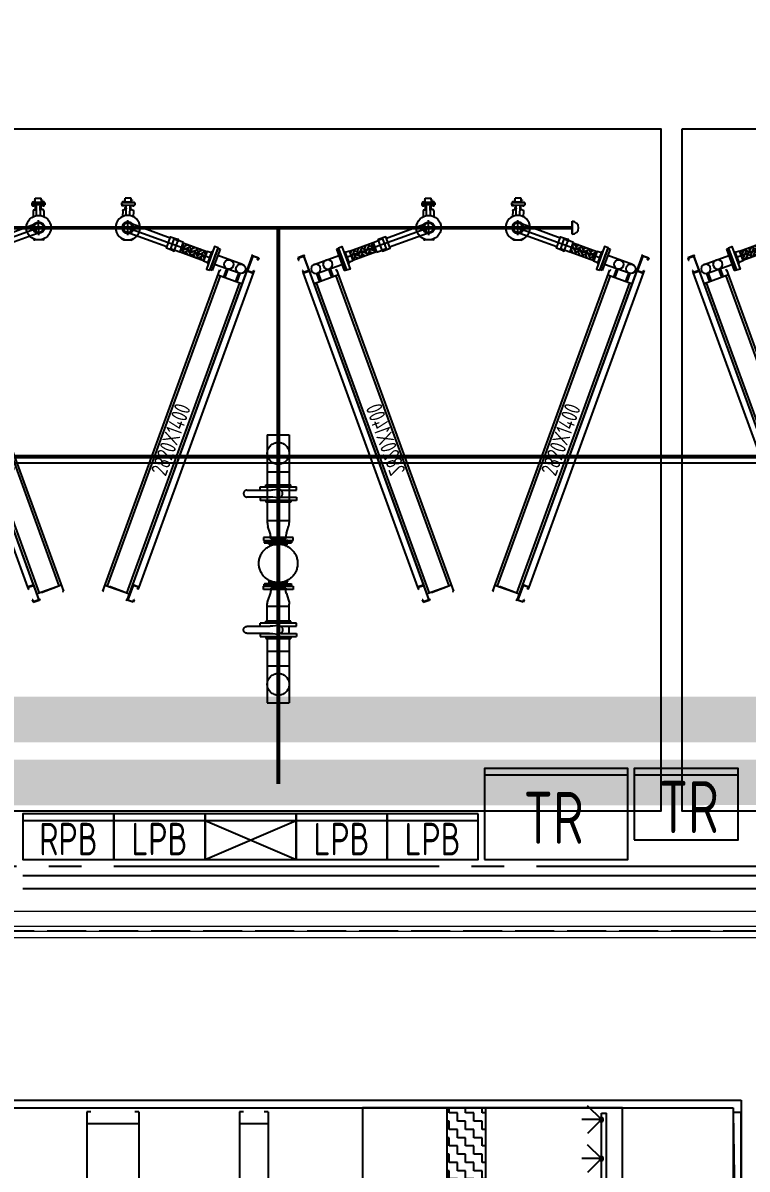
# Model space of a CAD drawing. Extents: x -18489 to 195597, y -1599 to 112111.
# Drawn here: x 6035 to 6592, y -233 to 649 of the extents above; entities that cross this region are included whole.
import ezdxf
from ezdxf.enums import TextEntityAlignment as Align

# ---------------------------------------------------------------- set-up
doc = ezdxf.new("R2010")
doc.units = 0
doc.header["$LTSCALE"] = 100
for name, pattern in [('188K-SM-07-F10-MECH-CR PIPE-Y2257103$0$XFM1Q20-200k$0$CENTER', [2, 1.25, -0.25, 0.25, -0.25]), ('X-S-FAB-L10$0$COL-CEN-LIN', [3.25, 2.5, -0.25, 0.25, -0.25]), ('X-S-FAB-L10$0$HIDDEN', [0.4, 0.3, -0.1])]:
    doc.linetypes.add(name, pattern=pattern)
for name, color, linetype in [('188K-SM-03-F10-ARCH-PA-Y2257103$0$K-AREA', 53, 'Continuous'), ('188K-SM-03-F10-ARCH-PA-Y2257103$0$K-P1S-4.2-單抗', 53, 'Continuous'), ('188K-SM-03-F10-ARCH-PA-Y2257103$0$K-岩棉 2hr 7.5-非抗', 53, 'Continuous'), ('188K-SM-03-F10-ELEC-EQ-Y2257103$0$X-F-L30-E-PPB-EQ-200K$0$E-LAY-EQPM', 150, 'Continuous'), ('188K-SM-03-F10-ELEC-EQ-Y2257103$0$X-F-L30-E-PPB-EQ-200K$0$E-LAY-TXT', 3, 'Continuous'), ('188K-SM-03-F10-ELEC-EQ-Y2257103$0$X-F-L30-E-PPB-EQ-200K$0$E-XTR-PNL', 150, 'Continuous'), ('188K-SM-03-F10-MECH-EQ-Y2257103$0$ARW', 151, 'Continuous'), ('188K-SM-07-F10-MECH-CR PIPE-Y2257103$0$00_AC_CHS_12℃', 4, 'Continuous'), ('188K-SM-07-F10-MECH-CR PIPE-Y2257103$0$00_AC_CHS_20℃', 3, 'Continuous'), ('188K-SM-07-F10-MECH-CR PIPE-Y2257103$0$00_DCC', 7, 'Continuous'), ('188K-SM-07-F10-MECH-CR PIPE-Y2257103$0$00_閥站分組', 1, 'Continuous'), ('X-S-FAB-L10$0$0-DIM-TXT', 8, 'Continuous'), ('X-S-FAB-L10$0$A-WALL-EX', 8, 'Continuous'), ('X-S-FAB-L10$0$BLOCK', 8, 'Continuous'), ('X-S-FAB-L10$0$CCL', 8, 'X-S-FAB-L10$0$COL-CEN-LIN'), ('X-S-FAB-L10$0$HID', 8, 'X-S-FAB-L10$0$HIDDEN'), ('X-S-FAB-L10$0$S-FNDN', 8, 'Continuous')]:
    doc.layers.add(name, color=color, linetype=linetype)
doc.styles.add('188K-SM-03-F10-ELEC-EQ-Y2257103$0$X-F-L30-E-PPB-EQ-200K$0$aa-txt', font='isocp.shx', dxfattribs={"width": 0.8, "bigfont": 'china.shx'})
doc.styles.add('188K-SM-07-F10-MECH-CR PIPE-Y2257103$0$XFM1Q20-200k$0$aa-txt', font='isocp.shx', dxfattribs={"bigfont": 'chineset.shx'})
doc.styles.add('X-S-FAB-L10$0$CHINA', font='simplex.shx', dxfattribs={"width": 0.75, "bigfont": 'chineset.shx'})
doc.styles.add('X-S-FAB-L10$0$Standard', font='', dxfattribs={"width": 0.8})
doc.styles.add('X-S-FAB-L10$0$TG_NOTE_TEXT', font='simplex.shx', dxfattribs={"width": 0.75, "bigfont": 'chineset.shx'})
doc.styles.get('X-S-FAB-L10$0$Standard').set_extended_font_data('Microsoft JhengHei')

# ---------------------------------------------------------------- blocks, each defined once
blk = doc.blocks.new('X-S-FAB-L10$0$FAB2-L05')
at = {"layer": 'X-S-FAB-L10$0$CCL'}
blk.add_line((-26880, 720), (1210, 720), dxfattribs=at)
blk = doc.blocks.new('X-S-FAB-L10')
at = {"layer": 'X-S-FAB-L10$0$A-WALL-EX', "lineweight": 0}
blk.add_line((6815, -46.5), (1800, -46.5), dxfattribs=at)
at = {"layer": 'X-S-FAB-L10$0$A-WALL-EX', "lineweight": 0, "flags": 128}
for points in [[(6815, -35), (1800, -35)], [(1800, -50), (6815, -50)], [(1800, -50), (6815, -50)], [(1800, -50), (6815, -50)], [(1800, -50), (6815, -50)], [(1800, -50), (6815, -50)], [(1800, -50), (6815, -50)], [(1800, -50), (6815, -50)], [(1800, -50), (6815, -50)]]:
    blk.add_lwpolyline(points, dxfattribs=at)
at = {"layer": 'X-S-FAB-L10$0$HID'}
blk.add_line((6803.531, -50), (2509.135, -50), dxfattribs=at)
at = {"layer": 'X-S-FAB-L10$0$S-FNDN', "lineweight": 0, "flags": 128}
blk.add_lwpolyline([(4350, 7470), (1830, 7470), (1830, 1500), (1812.5, 1500), (1812.5, -55), (9330, -55), (9330, 7470)], close=True, dxfattribs=at)
at = {"layer": 'X-S-FAB-L10$0$BLOCK'}
blk.add_blockref('X-S-FAB-L10$0$FAB2-L05', (26160, -720), dxfattribs=at)
at = {"style": 'X-S-FAB-L10$0$TG_NOTE_TEXT', "width": 0.5, "flags": 1}
for p in [(7463.301, 9020), (18268.251, 8649), (11197.77, 4800.167), (16485.801, 4800.167), (25420.27, 2635), (13360, 320.001, 0), (7463.301, -33.333)]:
    blk.add_attdef('WH', text='', height=20, dxfattribs=at).set_placement(p, align=Align.BOTTOM_LEFT)
at = {"width": 0.5}
for style, p in [('X-S-FAB-L10$0$TG_NOTE_TEXT', (7585, 9020)), ('X-S-FAB-L10$0$TG_NOTE_TEXT', (18389.95, 8649)), ('X-S-FAB-L10$0$TG_NOTE_TEXT', (11117.5, 4813.5)), ('X-S-FAB-L10$0$TG_NOTE_TEXT', (16607.5, 4813.5)), ('X-S-FAB-L10$0$TG_NOTE_TEXT', (25350, 2635)), ('X-S-FAB-L10$0$Standard', (13129.375, 325.001, 0)), ('X-S-FAB-L10$0$TG_NOTE_TEXT', (7585, -20))]:
    blk.add_attdef('DESC', text='', height=10, dxfattribs=dict(at, style=style)).set_placement(p, align=Align.BOTTOM_LEFT)
for tag, style, p in [('TYPE', 'X-S-FAB-L10$0$TG_NOTE_TEXT', (7619.286, 9020)), ('NO', 'X-S-FAB-L10$0$TG_NOTE_TEXT', (7650.095, 9020)), ('TYPE', 'X-S-FAB-L10$0$TG_NOTE_TEXT', (18424.236, 8649)), ('NO', 'X-S-FAB-L10$0$TG_NOTE_TEXT', (18455.045, 8649)), ('NO', 'X-S-FAB-L10$0$TG_NOTE_TEXT', (11088.595, 4813.5)), ('TYPE', 'X-S-FAB-L10$0$TG_NOTE_TEXT', (11151.786, 4813.5)), ('TYPE', 'X-S-FAB-L10$0$TG_NOTE_TEXT', (16641.786, 4813.5)), ('NO', 'X-S-FAB-L10$0$TG_NOTE_TEXT', (16672.595, 4813.5)), ('NO', 'X-S-FAB-L10$0$TG_NOTE_TEXT', (25313, 2635)), ('TYPE', 'X-S-FAB-L10$0$TG_NOTE_TEXT', (25350, 2635)), ('NO', 'X-S-FAB-L10$0$Standard', (13100, 320.001, 0)), ('TYPE', 'X-S-FAB-L10$0$Standard', (13129.375, 320.001, 0)), ('TYPE', 'X-S-FAB-L10$0$TG_NOTE_TEXT', (7619.286, -20)), ('NO', 'X-S-FAB-L10$0$TG_NOTE_TEXT', (7650.095, -20))]:
    blk.add_attdef(tag, text='', height=10, dxfattribs=dict(at, style=style)).set_placement(p, align=Align.BOTTOM_RIGHT)
for rotation, style, p in [(180, 'X-S-FAB-L10$0$Standard', (317.625, 7480)), (180, 'X-S-FAB-L10$0$Standard', (1217.625, 7480)), (90, 'X-S-FAB-L10$0$TG_NOTE_TEXT', (24310, 3647.5)), (270, 'X-S-FAB-L10$0$TG_NOTE_TEXT', (17080, 1605))]:
    blk.add_attdef('DESC', text='', height=10, rotation=rotation, dxfattribs=dict(at, style=style)).set_placement(p, align=Align.BOTTOM_LEFT)
for tag, rotation, style, p in [('NO', 180, 'X-S-FAB-L10$0$Standard', (347, 7480)), ('NO', 180, 'X-S-FAB-L10$0$Standard', (1247, 7480)), ('TYPE', 180, 'X-S-FAB-L10$0$Standard', (317.625, 7480)), ('TYPE', 180, 'X-S-FAB-L10$0$Standard', (1217.625, 7480)), ('TYPE', 90, 'X-S-FAB-L10$0$TG_NOTE_TEXT', (24310, 3647.5)), ('NO', 90, 'X-S-FAB-L10$0$TG_NOTE_TEXT', (24310, 3610.5)), ('TYPE', 270, 'X-S-FAB-L10$0$TG_NOTE_TEXT', (17080, 1605)), ('NO', 270, 'X-S-FAB-L10$0$TG_NOTE_TEXT', (17080, 1573))]:
    blk.add_attdef(tag, text='', height=10, rotation=rotation, dxfattribs=dict(at, style=style)).set_placement(p, align=Align.BOTTOM_RIGHT)
at = {"style": 'X-S-FAB-L10$0$TG_NOTE_TEXT', "width": 0.5, "flags": 1}
for rotation, p in [(180, (43, 7480)), (180, (943, 7480)), (90, (24310, 3717.77)), (270, (17080, 1711.699))]:
    blk.add_attdef('WH', text='', height=20, rotation=rotation, dxfattribs=at).set_placement(p, align=Align.BOTTOM_LEFT)
at = {"layer": 'X-S-FAB-L10$0$0-DIM-TXT', "style": 'X-S-FAB-L10$0$CHINA', "width": 0.75}
for p in [(667.414, 7855.1, -2689.4), (22627.353, 6728.814), (25644.722, 6728.814), (24778.787, 5569.051), (1118.252, 4980), (417.801, 4594.623), (23874.84, 4355), (22927.43, 4330.122), (23749.869, 3901.367), (417.801, 3765.236), (1118.252, 3730), (417.801, 3115.79), (536.882, 2227.832), (16908.994, 1782.652), (888.445, 880.466), (16977.43, 750), (18878.841, 750), (25641.221, 553.233), (21364.03, 526.894)]:
    blk.add_attdef('HIG', text='', height=80, dxfattribs=at).set_placement(p, align=Align.MIDDLE_LEFT)
blk = doc.blocks.new('188K-SM-03-F10-MECH-EQ-Y2257103$0$A$C133B1A89')
at = {"color": 1}
for p, q in [((0, 3970), (0, 230)), ((0, 3970), (30, 3970)), ((190, 3970), (220, 3970)), ((220, 3970), (220, 230)), ((220, 3880), (0, 3880)), ((220, 280), (0, 280)), ((0, 230), (30, 230)), ((190, 230), (220, 230)), ((15.4, -275.5), (15.4, 127.1)), ((104.5, -275.5), (104.5, 127.1)), ((115.4, -275.5), (115.4, 127.1)), ((204.5, -275.5), (204.5, 127.1)), ((15.4, -275.5), (104.5, -275.5)), ((115.4, -275.5), (204.5, -275.5))]:
    blk.add_line(p, q, dxfattribs=at)
for centre in [(60, 127.1), (160, 127.1)]:
    blk.add_circle(centre, 44.5, dxfattribs=at)
for p in [(60, 127.1), (160, 127.1)]:
    blk.add_point(p, dxfattribs=at)
blk = doc.blocks.new('188K-SM-03-F10-MECH-EQ-Y2257103$0$A$C46594869')
at = {"color": 4}
for p, q in [((-50, 3970), (-50, 230)), ((-50, 3970), (-20, 3970)), ((320, 3970), (350, 3970)), ((350, 3970), (350, 230)), ((350, 3880), (-50, 3880)), ((350, 280), (-50, 280)), ((-50, 230), (-20, 230)), ((320, 230), (350, 230)), ((-19.9, -275.5), (-19.9, 139.9)), ((119.9, -275.5), (119.9, 139.9)), ((180.1, -275.5), (180.1, 139.9)), ((319.9, -275.5), (319.9, 140.2)), ((119.9, -275.5), (-19.9, -275.5)), ((319.9, -275.5), (180.1, -275.5))]:
    blk.add_line(p, q, dxfattribs=at)
for centre in [(50, 139.9), (250, 139.9)]:
    blk.add_circle(centre, 69.9, dxfattribs=at)
for p in [(50, 139.9), (250, 139.9)]:
    blk.add_point(p, dxfattribs=at)
blk = doc.blocks.new('188K-SM-03-F10-MECH-EQ-Y2257103$0$0-CRMAU-12W')
at = {"layer": '188K-SM-03-F10-MECH-EQ-Y2257103$0$ARW'}
h = blk.add_hatch(dxfattribs=at)
h.set_pattern_fill('ZIGZAG', color=256, scale=20, style=0)
h.set_pattern_definition([(0, (-17907, -9455), (63.5, 63.5), [63.5, -63.5]), (90, (-17843.5, -9455), (-63.5, 63.5), [63.5, -63.5])])
h.paths.add_polyline_path([(-16657, -60), (-16357, -60), (-16357, -4010), (-16657, -4010)])
at = {"color": 4}
for p, q in [((0, 0), (-18620, 0)), ((-18620, 0), (-18620, -4120)), ((-60, -60), (-18560, -60)), ((-18560, -60), (-18560, -4060))]:
    blk.add_line(p, q, dxfattribs=at)
at = {"color": 6}
blk.add_line((-18560, -95), (-18620, -4025), dxfattribs=at)
blk.add_lwpolyline([(-15709, -4060), (-17709, -4060), (-17709, -60), (-15709, -60)], close=True)
at = {"color": 5}
blk.add_lwpolyline([(-18620, -95), (-18560, -95), (-18560, -4025), (-18620, -4025)], close=True, dxfattribs=at)
at = {"color": 6}
blk.add_lwpolyline([(-18560, -4025), (-18620, -4025), (-18620, -95), (-18560, -95)], close=True, dxfattribs=at)
at = {"layer": '188K-SM-03-F10-MECH-EQ-Y2257103$0$ARW'}
for p, q in [((-17545.5, -149.9), (-17439.4, -43.8)), ((-16657, -4010), (-16657, -60)), ((-16657, -60), (-16357, -60)), ((-16357, -60), (-16357, -4010)), ((-17545.5, -100), (-17585.5, -100)), ((-17585.5, -4327.4), (-17585.5, -100)), ((-17545.5, -4302.6), (-17545.5, -100)), ((-17545.5, -149.9), (-17395.5, -149.9)), ((-17545.5, -149.9), (-17439.4, -256)), ((-17545.5, -449.9), (-17439.4, -343.8)), ((-17545.5, -449.9), (-17395.5, -449.9)), ((-17545.5, -449.9), (-17439.4, -556)), ((-17545.5, -449.9), (-17395.5, -449.9)), ((-17545.5, -449.9), (-17439.4, -556))]:
    blk.add_line(p, q, dxfattribs=at)
for centre in [(-17545.5, -149.9), (-17545.5, -449.9), (-17545.5, -449.9)]:
    blk.add_circle(centre, 15, dxfattribs=at)
at = {"color": 1}
for name, p in [('188K-SM-03-F10-MECH-EQ-Y2257103$0$A$C133B1A89', (-14984, -4060)), ('188K-SM-03-F10-MECH-EQ-Y2257103$0$A$C46594869', (-13939, -4060))]:
    blk.add_blockref(name, p, dxfattribs=at)
blk = doc.blocks.new('188K-SM-03-F10-MECH-EQ-Y2257103')
at = {"xscale": -0.1, "yscale": 0.1, "zscale": 0.1}
blk.add_blockref('188K-SM-03-F10-MECH-EQ-Y2257103$0$0-CRMAU-12W', (4725.21, -180), dxfattribs=at)
blk = doc.blocks.new('188K-SM-03-F10-ELEC-EQ-Y2257103')
at = {"layer": '188K-SM-03-F10-ELEC-EQ-Y2257103$0$X-F-L30-E-PPB-EQ-200K$0$E-LAY-EQPM'}
for p, q in [((6035, 35.17, 0), (6385, 35.17, 0)), ((6175, 5.17, 0), (6245, 35.17, 0)), ((6175, 35.17, 0), (6245, 5.17, 0))]:
    blk.add_line(p, q, dxfattribs=at)
at = {"layer": '188K-SM-03-F10-ELEC-EQ-Y2257103$0$X-F-L30-E-PPB-EQ-200K$0$E-LAY-EQPM', "elevation": 0}
for points in [[(6105, 40.17), (6035, 40.17), (6035, 5.17), (6105, 5.17)], [(6175, 40.17), (6105, 40.17), (6105, 5.17), (6175, 5.17)], [(6245, 40.17), (6175, 40.17), (6175, 5.17), (6245, 5.17)], [(6315, 40.17), (6245, 40.17), (6245, 5.17), (6315, 5.17)], [(6385, 40.17), (6315, 40.17), (6315, 5.17), (6385, 5.17)]]:
    blk.add_lwpolyline(points, close=True, dxfattribs=at)
at = {"layer": '188K-SM-03-F10-ELEC-EQ-Y2257103$0$X-F-L30-E-PPB-EQ-200K$0$E-XTR-PNL'}
for p, q in [((6390, 70.17, 0), (6500, 70.17, 0)), ((6505, 70.17, 0), (6585, 70.17, 0))]:
    blk.add_line(p, q, dxfattribs=at)
at = {"layer": '188K-SM-03-F10-ELEC-EQ-Y2257103$0$X-F-L30-E-PPB-EQ-200K$0$E-XTR-PNL', "elevation": 0}
for points in [[(6390, 5.17), (6500, 5.17), (6500, 75.17), (6390, 75.17)], [(6505, 20.17), (6585, 20.17), (6585, 75.17), (6505, 75.17)]]:
    blk.add_lwpolyline(points, close=True, dxfattribs=at)
at = {"layer": '188K-SM-03-F10-ELEC-EQ-Y2257103$0$X-F-L30-E-PPB-EQ-200K$0$E-LAY-TXT', "style": '188K-SM-03-F10-ELEC-EQ-Y2257103$0$X-F-L30-E-PPB-EQ-200K$0$aa-txt', "width": 0.8}
for s, p in [('RPB', (6070, 20.85, 0)), ('LPB', (6140, 20.85, 0)), ('LPB', (6280, 20.85, 0)), ('LPB', (6350, 20.85, 0))]:
    blk.add_text(s, height=25, dxfattribs=at).set_placement(p, align=Align.MIDDLE_CENTER)
at = {"layer": '188K-SM-03-F10-ELEC-EQ-Y2257103$0$X-F-L30-E-PPB-EQ-200K$0$E-XTR-PNL', "style": '188K-SM-03-F10-ELEC-EQ-Y2257103$0$X-F-L30-E-PPB-EQ-200K$0$aa-txt', "width": 0.8}
for p in [(6546.94, 45.51, 0), (6443.06, 37.25, 0)]:
    blk.add_text('TR', height=40, dxfattribs=at).set_placement(p, align=Align.MIDDLE_CENTER)
blk = doc.blocks.new('188K-SM-07-F10-MECH-CR PIPE-Y2257103$0$XFM1Q20-200k$0$R6-4')
at = {"layer": '188K-SM-07-F10-MECH-CR PIPE-Y2257103$0$00_DCC', "color": 60}
for p, q in [((-5.72, 0), (-5.72, -1.01)), ((-5.72, 0), (5.72, 0)), ((-6.22, -4.15), (-7.91, -9.27)), ((5.72, 0), (5.72, -1.01)), ((6.22, -4.15), (7.91, -9.27)), ((-8.41, -13.97), (-8.41, -12.4)), ((8.41, -13.97), (-8.41, -13.97)), ((8.41, -13.97), (8.41, -12.4))]:
    blk.add_line(p, q, dxfattribs=at)
for centre, start, end in [((-15.72, -1.01), 341.73209, 0), ((15.72, -1.01), 180, 198.26791), ((1.59, -12.4), 161.73209, 180), ((-1.59, -12.4), 0, 18.26791)]:
    blk.add_arc(centre, 10, start, end, dxfattribs=at)
blk = doc.blocks.new('188K-SM-07-F10-MECH-CR PIPE-Y2257103$0$XFM1Q20-200k$0$BV-150V-T1')
at = {"color": 0, "linetype": 'ByBlock'}
for p, q in [((-5.24, 9.6), (-6.67, 9.6)), ((-6.67, -9.6), (-6.67, 9.6)), ((-2.7, 13.97), (-5.24, 13.97)), ((-5.24, -13.97), (-5.24, 13.97)), ((2.7, 13.97), (5.24, 13.97)), ((5.24, 13.97), (5.24, -13.97)), ((5.24, 9.6), (6.67, 9.6)), ((6.67, 9.6), (6.67, -9.6)), ((2.7, -8.41), (-2.7, -8.41)), ((-5.24, -9.6), (-6.67, -9.6)), ((-2.7, -13.97), (-5.24, -13.97)), ((2.7, -13.97), (5.24, -13.97)), ((5.24, -9.6), (6.67, -9.6))]:
    blk.add_line(p, q, dxfattribs=at)
blk.add_lwpolyline([(-2.67, 7.5), (-2.67, 24.03, -1), (2.67, 24.03), (2.67, 7.68, 0.028765), (2.87, 4.24), (3.32, 0.29, -1.044614), (-3.34, 0), (-2.87, 4.06, 0.028765)], format="xyb", close=True, dxfattribs=at)
for points in [[(-2.7, 13.97), (-2.7, 6.15)], [(2.7, 13.97), (2.7, 6.33)], [(-2.7, -1.96), (-2.7, -13.97)], [(2.7, -1.96), (2.7, -13.97)]]:
    blk.add_lwpolyline(points, dxfattribs=at)
blk = doc.blocks.new('188K-SM-07-F10-MECH-CR PIPE-Y2257103$0$DCC-閥站(出)')
at = {"layer": '188K-SM-07-F10-MECH-CR PIPE-Y2257103$0$00_DCC', "color": 60, "linetype": '188K-SM-07-F10-MECH-CR PIPE-Y2257103$0$XFM1Q20-200k$0$CENTER'}
for p, q in [((-8.41, 206.26, 0), (-8.41, 140.24, 0)), ((-8.41, 206.26, 0), (8.41, 206.26, 0)), ((0, 0), (0, 206.26, 0)), ((8.41, 206.26, 0), (8.41, 140.24, 0)), ((-8.41, 177.68, 0), (8.41, 177.68, 0)), ((-10.79, 124.72, 0), (-0.29, 124.72, 0)), ((-10.79, 124.72, 0), (-10.79, 123.22, 0)), ((-7.84, 124.92, 0), (-0.29, 124.92, 0)), ((-7.84, 124.72, 0), (-7.84, 124.92, 0)), ((7.26, 124.92, 0), (-0.29, 124.92, 0)), ((10.21, 124.72, 0), (-0.29, 124.72, 0)), ((7.26, 124.72, 0), (7.26, 124.92, 0)), ((10.21, 124.72, 0), (10.21, 123.22, 0)), ((-10.79, 123.22, 0), (-0.29, 123.22, 0)), ((-10.69, 123.12, 0), (-10.79, 123.22, 0)), ((-0.29, 123.12, 0), (-10.69, 123.12, 0)), ((-7.29, 122.11, 0), (-7.29, 122.92, 0)), ((-6.69, 121.93, 0), (-0.29, 121.93, 0)), ((10.21, 123.22, 0), (-0.29, 123.22, 0)), ((-0.29, 123.12, 0), (10.11, 123.12, 0)), ((6.71, 121.93, 0), (-0.29, 121.93, 0)), ((6.71, 121.93, 0), (6.71, 122.92, 0)), ((10.11, 123.12, 0), (10.21, 123.22, 0)), ((-10.69, 91.52, 0), (-10.79, 91.42, 0)), ((-10.79, 91.42, 0), (-0.29, 91.42, 0)), ((-10.79, 89.92, 0), (-10.79, 91.42, 0)), ((-10.79, 89.92, 0), (-0.29, 89.92, 0)), ((-0.29, 91.52, 0), (-10.69, 91.52, 0)), ((-7.84, 89.92, 0), (-7.84, 89.72, 0)), ((-7.84, 89.72, 0), (-0.29, 89.72, 0)), ((-7.29, 93.01, 0), (-7.29, 91.72, 0)), ((6.71, 92.52, 0), (-7.29, 92.52, 0)), ((-0.29, 91.52, 0), (10.11, 91.52, 0)), ((10.21, 91.42, 0), (-0.29, 91.42, 0)), ((10.21, 89.92, 0), (-0.29, 89.92, 0)), ((7.26, 89.72, 0), (-0.29, 89.72, 0)), ((6.71, 92.52, 0), (6.71, 91.72, 0)), ((7.26, 89.92, 0), (7.26, 89.72, 0)), ((10.11, 91.52, 0), (10.21, 91.42, 0)), ((10.21, 89.92, 0), (10.21, 91.42, 0)), ((-8.41, 62.58, 0), (-8.41, 74.04, 0)), ((8.41, 62.58, 0), (8.41, 74.04, 0)), ((-8.41, 49.53, 0), (-8.41, 0, 0)), ((8.41, 49.53, 0), (8.41, 0, 0)), ((8.4, 39.53, 0), (-8.4, 39.53, 0)), ((-8.41, 28.57, 0), (8.41, 28.57, 0)), ((-8.41, 0, 0), (8.41, 0, 0))]:
    blk.add_line(p, q, dxfattribs=at)
at = {"layer": '188K-SM-07-F10-MECH-CR PIPE-Y2257103$0$00_DCC', "color": 60, "linetype": '188K-SM-07-F10-MECH-CR PIPE-Y2257103$0$XFM1Q20-200k$0$CENTER', "elevation": 0}
for points in [[(-11.43, 124.92), (11.43, 124.92), (11.43, 127.3), (-11.43, 127.3)], [(-11.43, 89.67), (11.43, 89.67), (11.43, 87.29), (-11.43, 87.29)]]:
    blk.add_lwpolyline(points, close=True, dxfattribs=at)
at = {"layer": '188K-SM-07-F10-MECH-CR PIPE-Y2257103$0$00_DCC', "color": 60, "linetype": '188K-SM-07-F10-MECH-CR PIPE-Y2257103$0$XFM1Q20-200k$0$CENTER'}
for centre, radius in [((0, 191.97, 0), 8.41), ((0, 107.32, 0), 14.88), ((0, 14.29, 0), 8.41)]:
    blk.add_circle(centre, radius, dxfattribs=at)
for centre, radius, start, end in [((-7.49, 122.92, 0), 0.2, 0, 90), ((-7.41, 120.62, 0), 1.5, 45, 85.36093), ((-7.46, 120.67, 0), 1.5, 345, 45), ((7.46, 120.67, 0), 1.5, 135, 195), ((7.41, 120.62, 0), 1.5, 94.63907, 135), ((6.91, 122.92, 0), 0.2, 90, 180), ((-7.49, 91.72, 0), 0.2, 270, 0), ((-8.4, 94.02, 0), 1.5, 317.6297, 21.32321), ((6.91, 91.72, 0), 0.2, 180, 270), ((8.4, 94.02, 0), 1.5, 158.67679, 222.3703)]:
    blk.add_arc(centre, radius, start, end, dxfattribs=at)
for name, p, rotation in [('188K-SM-07-F10-MECH-CR PIPE-Y2257103$0$XFM1Q20-200k$0$BV-150V-T1', (0, 161.01, 0), 90), ('188K-SM-07-F10-MECH-CR PIPE-Y2257103$0$XFM1Q20-200k$0$R6-4', (0, 126.3, 0), 180)]:
    blk.add_blockref(name, p, dxfattribs=dict(at, rotation=rotation))
at = {"layer": '188K-SM-07-F10-MECH-CR PIPE-Y2257103$0$00_DCC', "color": 60, "linetype": '188K-SM-07-F10-MECH-CR PIPE-Y2257103$0$XFM1Q20-200k$0$CENTER', "xscale": -1}
blk.add_blockref('188K-SM-07-F10-MECH-CR PIPE-Y2257103$0$XFM1Q20-200k$0$R6-4', (0, 88.29, 0), dxfattribs=at)
at = {"layer": '188K-SM-07-F10-MECH-CR PIPE-Y2257103$0$00_DCC', "color": 60, "linetype": '188K-SM-07-F10-MECH-CR PIPE-Y2257103$0$XFM1Q20-200k$0$CENTER', "xscale": -1, "rotation": 90}
blk.add_blockref('188K-SM-07-F10-MECH-CR PIPE-Y2257103$0$XFM1Q20-200k$0$BV-150V-T1', (0, 56.2, 0), dxfattribs=at)
blk = doc.blocks.new('188K-SM-07-F10-MECH-CR PIPE-Y2257103$0$XFM1P20-200k$0$005')
at = {"layer": '188K-SM-07-F10-MECH-CR PIPE-Y2257103$0$00_DCC'}
h = blk.add_hatch(dxfattribs=at)
h.set_pattern_fill('AR-HBONE', color=60, scale=0.430893, angle=360, style=0)
h.set_pattern_definition([(135, (-2258.2576, -4619.8331), (-8e-16, 2.4374981), [5.1707143, -1.7235714]), (45, (-2259.4764, -4618.6144), (-8e-16, 2.4374981), [5.1707143, -1.7235714])])
h.paths.add_polyline_path([(21.88125, -3.01625), (21.88125, 3.01625), (5.88125, 3.01625), (5.88125, -3.01625)])
edge = h.paths.add_edge_path(flags=17)
edge.add_line((21.88125, 3.01625), (21.88125, -3.01625))
at = {"layer": '188K-SM-07-F10-MECH-CR PIPE-Y2257103$0$00_DCC', "color": 60}
for p, q in [((5.88125, 3.31625), (3, 3.31625)), ((5.88125, 3.31625), (5.88125, -3.31625)), ((21.88125, 3.01625), (5.88125, 3.01625)), ((5.88125, 3.01625), (5.88125, -3.01625)), ((21.88125, 3.31625), (24.7625, 3.31625)), ((21.88125, 3.31625), (21.88125, -3.31625)), ((21.88125, 3.01625), (21.88125, -3.01625)), ((21.88125, -3.01625), (21.88125, 3.01625)), ((28.2625, 3.31625), (24.7625, 3.31625)), ((28.2625, 3.31625), (28.2625, -3.31625)), ((5.88125, -3.31625), (3, -3.31625)), ((21.88125, -3.01625), (5.88125, -3.01625)), ((21.88125, -3.31625), (28.2625, -3.31625)), ((28.2625, -3.31625), (25.38125, -3.31625))]:
    blk.add_line(p, q, dxfattribs=at)
for points in [[(0, -7.6), (0, 7.6), (2.38125, 7.6), (2.38125, -7.6), (0, -7.6)], [(2.38125, 3.8975), (3, 3.8975), (3, -3.8975), (2.38125, -3.8975)]]:
    blk.add_lwpolyline(points, dxfattribs=at)
blk = doc.blocks.new('188K-SM-07-F10-MECH-CR PIPE-Y2257103$0$DCC_配管')
at = {"layer": '188K-SM-07-F10-MECH-CR PIPE-Y2257103$0$00_DCC', "color": 60}
for p, q in [((-71.24, 26.73, 0), (-62.06, 19.48, 0)), ((-63.02, 27.7, 0), (-70.28, 18.51, 0)), ((-33.99, 15.66), (-65.45, 26.55, 0)), ((-64.6, 32.32, 0), (-64.61, 32.32, 0)), ((-63.2, 32.48, 0), (-58.33, 28.64, 0)), ((-58.16, 27.23, 0), (-58.16, 27.23, 0)), ((-77.84, 15.55, 0), (-75.14, 18.98, 0)), ((-36.38, 8.77), (-67.65, 19.59, 0)), ((-66.65, 23.11, 0), (-3.17, 1.1)), ((-80.7, 9.11, 0), (-82.52, 6.8, 0)), ((-82.43, 11.23, 0), (-81.37, 12.58, 0)), ((-74.54, 5, 0), (-82.43, 11.23, 0)), ((-82.36, 10.51, 0), (-82.1, 10.83, 0)), ((-81.66, 9.81, 0), (-82.32, 10.34, 0)), ((-82.14, 10.34, 0), (-81.89, 10.66, 0)), ((-81.7, 9.99, 0), (-81.45, 10.31, 0)), ((-81.48, 9.82, 0), (-81.23, 10.13, 0)), ((-81.37, 12.58, 0), (-73.47, 6.34, 0)), ((-80.65, 12.67, 0), (-80.9, 12.35, 0)), ((-77, 6.19, 0), (-80.7, 9.11, 0)), ((-80.43, 12.5, 0), (-80.68, 12.18, 0)), ((-79.81, 12.15, 0), (-80.47, 12.67, 0)), ((-79.99, 12.15, 0), (-80.24, 11.83, 0)), ((-79.77, 11.98, 0), (-80.02, 11.66, 0)), ((-76.96, 13.5, 0), (-79.06, 10.84, 0)), ((-73.6, 16.72, 0), (-78, 11.14, 0)), ((-77.68, 14.15, 0), (-77.2, 13.77, 0)), ((-73.6, 10.85, 0), (-75.7, 8.18, 0)), ((-71.25, 14.87, 0), (-75.63, 9.32, 0)), ((-72.8, 10.3, 0), (-73.28, 10.68, 0)), ((-71.4, 10.47, 0), (-68.69, 13.89, 0)), ((-78.82, 3.89, 0), (-82.52, 6.8, 0)), ((-82.19, 8.1, 0), (-81.89, 8.5, 0)), ((-81.76, 7.76, 0), (-82.19, 8.1, 0)), ((-81.45, 8.15, 0), (-81.89, 8.5, 0)), ((-79.35, 8.8, 0), (-79.72, 8.34, 0)), ((-77, 6.19, 0), (-78.82, 3.89, 0)), ((-78.07, 4.85, 0), (-77.63, 4.5, 0)), ((-77.61, 7.43, 0), (-77.98, 6.96, 0)), ((-77.76, 5.24, 0), (-77.32, 4.89, 0)), ((-77.63, 4.5, 0), (-77.32, 4.89, 0)), ((-76.13, 5.6, 0), (-75.88, 5.92, 0)), ((-76.09, 5.42, 0), (-75.43, 4.9, 0)), ((-75.91, 5.42, 0), (-75.66, 5.74, 0)), ((-75.47, 5.08, 0), (-75.22, 5.4, 0)), ((-75.25, 4.9, 0), (-75, 5.22, 0)), ((-74.43, 7.76, 0), (-74.68, 7.44, 0)), ((-74.54, 5, 0), (-73.47, 6.34, 0)), ((-74.21, 7.58, 0), (-74.46, 7.26, 0)), ((-74.25, 7.76, 0), (-73.59, 7.24, 0)), ((-73.77, 7.24, 0), (-74.02, 6.92, 0)), ((-73.55, 7.06, 0), (-73.8, 6.74, 0)), ((1.2, 3.45), (-1.2, -3.45))]:
    blk.add_line(p, q, dxfattribs=at)
at = {"layer": '188K-SM-07-F10-MECH-CR PIPE-Y2257103$0$00_DCC', "color": 60, "elevation": 0}
for points in [[(-27.62, 14.58), (-33.64, 16.67), (-36.73, 7.76), (-30.71, 5.67)], [(-28.33, 14.83), (-27.62, 14.58), (-30.71, 5.67), (-31.42, 5.91)]]:
    blk.add_lwpolyline(points, dxfattribs=at)
at = {"layer": '188K-SM-07-F10-MECH-CR PIPE-Y2257103$0$00_DCC', "color": 60}
for centre, radius in [((-66.65, 23.1, 0), 9.44), ((-66.65, 23.11, 0), 4.44), ((-66.65, 23.11, 0), 3.65)]:
    blk.add_circle(centre, radius, dxfattribs=at)
for centre, radius, start, end in [((-65.31, 24.87, 0), 2.22, 232.78899, 50.63033), ((-63.82, 31.7, 0), 1, 51.70966, 141.70966), ((-58.95, 27.85, 0), 1, 321.70966, 51.70966), ((-82.23, 10.45, 0), 0.143, 154.39004, 309.02928), ((-82.23, 10.89, 0), 0.143, 334.39004, 51.70966), ((-81.73, 10.39, 0), 0.406, 188.10684, 275.31248), ((-82.01, 10.72, 0), 0.143, 334.39004, 129.02928), ((-81.85, 10.25, 0), 0.406, 8.10684, 95.31248), ((-81.57, 9.93, 0), 0.143, 154.39004, 309.02928), ((-81.36, 10.2, 0), 0.143, 334.39004, 129.02928), ((-81.14, 10.02, 0), 0.143, 51.70966, 129.02928), ((-80.99, 12.46, 0), 0.143, 231.70966, 309.02928), ((-80.77, 12.29, 0), 0.143, 154.39004, 309.02928), ((-80.28, 12.23, 0), 0.406, 188.10684, 275.31248), ((-80.56, 12.56, 0), 0.143, 334.39004, 129.02928), ((-80.39, 12.09, 0), 0.406, 8.10684, 95.31248), ((-80.11, 11.77, 0), 0.143, 154.39004, 309.02928), ((-79.89, 11.59, 0), 0.143, 154.39004, 231.70966), ((-79.9, 12.04, 0), 0.143, 334.39004, 129.02928), ((-78.76, 11.79, 0), 1, 231.70966, 321.70966), ((-77.06, 14.93, 0), 1, 141.70966, 231.70966), ((-77.82, 12.98, 0), 1, 321.70966, 51.70966), ((-74.84, 8.7, 0), 1, 141.70966, 231.70966), ((-73.9, 9.89, 0), 1, 51.70966, 141.70966), ((-72.18, 11.09, 0), 1, 231.70966, 321.70966), ((-76, 5.54, 0), 0.143, 154.39004, 309.02928), ((-76.01, 5.98, 0), 0.143, 334.39004, 51.70966), ((-75.51, 5.48, 0), 0.406, 188.10684, 275.31248), ((-75.79, 5.8, 0), 0.143, 334.39004, 129.02928), ((-75.62, 5.34, 0), 0.406, 8.10684, 95.31248), ((-75.35, 5.01, 0), 0.143, 154.39004, 309.02928), ((-75.13, 5.28, 0), 0.143, 334.39004, 129.02928), ((-74.91, 5.11, 0), 0.143, 51.70966, 129.02928), ((-74.77, 7.55, 0), 0.143, 231.70966, 309.02928), ((-74.55, 7.38, 0), 0.143, 154.39004, 309.02928), ((-74.06, 7.32, 0), 0.406, 188.10684, 275.31248), ((-74.34, 7.65, 0), 0.143, 334.39004, 129.02928), ((-74.17, 7.18, 0), 0.406, 8.10684, 95.31248), ((-73.89, 6.86, 0), 0.143, 154.39004, 309.02928), ((-73.67, 6.68, 0), 0.143, 154.39004, 231.70966), ((-73.68, 7.12, 0), 0.143, 334.39004, 129.02928)]:
    blk.add_arc(centre, radius, start, end, dxfattribs=at)
at = {"layer": '188K-SM-07-F10-MECH-CR PIPE-Y2257103$0$00_DCC', "color": 60, "xscale": 1.210111893907765, "yscale": 1.210111893907765, "zscale": 1.210111893907765, "rotation": 160.8548292855056}
blk.add_blockref('188K-SM-07-F10-MECH-CR PIPE-Y2257103$0$XFM1P20-200k$0$005', (0, 0), dxfattribs=at)
blk = doc.blocks.new('188K-SM-07-F10-MECH-CR PIPE-Y2257103$0$DCC-2_2.82x1.4')
at = {"layer": '188K-SM-07-F10-MECH-CR PIPE-Y2257103$0$00_DCC', "color": 4}
for p, q in [((278.05, 32.11), (260.55, 32.11)), ((260.55, 30.31), (260.55, 32.11)), ((278.05, 30.31), (260.55, 30.31)), ((265.65, 10.21), (265.65, 30.31)), ((272.95, 10.21), (272.95, 30.31)), ((278.05, 30.31), (278.05, 32.11)), ((0, 25.01), (263, 25.11)), ((0, 24.01), (0, 25.01)), ((5, 25.01), (5, 5.01)), ((5, 25.01), (5, 5.01)), ((5, 23.01), (259, 23.11)), ((5, 8.61), (5, 21.41)), ((259, 25.11), (259, 5.11)), ((265.65, 20.61), (259, 20.61)), ((265.65, 19.41), (259, 19.41)), ((263, 25.11), (263, 24.11)), ((265.65, 10.81), (259, 10.81)), ((265.65, 9.61), (259, 9.61)), ((0, 6.01), (0, 5.01)), ((5, 7.01), (259, 7.11))]:
    blk.add_line(p, q, dxfattribs=at)
at = {"layer": '188K-SM-07-F10-MECH-CR PIPE-Y2257103$0$00_DCC', "color": 24}
for p, q in [((0, 5.01), (282, 5.11)), ((282, 5.11), (282, 6.11))]:
    blk.add_line(p, q, dxfattribs=at)
at = {"layer": '188K-SM-07-F10-MECH-CR PIPE-Y2257103$0$00_DCC'}
for p, q in [((0, 0), (0, 5)), ((0, 5), (12.5, 5)), ((2, 0), (0, 0)), ((12.18, 4.68), (0.32, 4.68)), ((0.32, 4.68), (0.32, 0.32)), ((0.32, 0.32), (2, 0.32)), ((2, 0.32), (2, 0)), ((10.5, 0), (10.5, 0.32)), ((10.5, 0.32), (12.18, 0.32)), ((12.5, 0), (10.5, 0)), ((12.18, 0.32), (12.18, 4.68)), ((12.5, 5), (12.5, 0)), ((12.5, -0.05), (12.5, 4.95)), ((269.5, 5.11), (269.5, 0.11)), ((269.5, 0.11), (269.5, 5.11)), ((269.5, 5.11), (282, 5.11)), ((271.5, 0.11), (269.5, 0.11)), ((281.68, 4.79), (269.82, 4.79)), ((269.82, 4.79), (269.82, 0.43)), ((269.82, 0.43), (271.5, 0.43)), ((271.5, 0.43), (271.5, 0.11)), ((280, 0.11), (280, 0.43)), ((280, 0.43), (281.68, 0.43)), ((282, 0.11), (280, 0.11)), ((281.68, 0.43), (281.68, 4.79)), ((282, 5.11), (282, 0.11))]:
    blk.add_line(p, q, dxfattribs=at)
at = {"layer": '188K-SM-07-F10-MECH-CR PIPE-Y2257103$0$00_DCC', "color": 3}
for p, q in [((12.5, 4.95), (269.5, 5.11)), ((269.5, 0.11), (12.5, -0.05))]:
    blk.add_line(p, q, dxfattribs=at)
at = {"layer": '188K-SM-07-F10-MECH-CR PIPE-Y2257103$0$00_DCC'}
blk.add_lwpolyline([(2, -0.16), (2, 0)], dxfattribs=at)
at = {"layer": '188K-SM-07-F10-MECH-CR PIPE-Y2257103$0$00_DCC', "color": 4}
for centre in [(269.3, 20.01), (269.3, 10.21)]:
    blk.add_circle(centre, 3.65, dxfattribs=at)
at = {"layer": '188K-SM-07-F10-MECH-CR PIPE-Y2257103$0$00_DCC', "xscale": -1, "rotation": 70.85482928510031}
blk.add_blockref('188K-SM-07-F10-MECH-CR PIPE-Y2257103$0$DCC_配管', (269.3, 32.11), dxfattribs=at)
at = {"layer": '188K-SM-07-F10-MECH-CR PIPE-Y2257103$0$00_DCC', "color": 4, "style": '188K-SM-07-F10-MECH-CR PIPE-Y2257103$0$XFM1Q20-200k$0$aa-txt', "width": 0.8}
blk.add_text('2820X1400', height=12.5, rotation=360, dxfattribs=at).set_placement((127.55, 15.83), align=Align.MIDDLE)
blk = doc.blocks.new('188K-SM-07-F10-MECH-CR PIPE-Y2257103')
at = {"layer": '188K-SM-07-F10-MECH-CR PIPE-Y2257103$0$00_AC_CHS_12℃', "ltscale": 1000, "const_width": 35}
blk.add_lwpolyline([(1863.885, 112.877), (12844.042, 112.877), (12844.042, -152.494), (15041.321, -152.494), (15041.321, 85.834), (16672.641, 85.834), (16672.641, 1909.873), (24026.171, 1909.873)], dxfattribs=at)
at = {"layer": '188K-SM-07-F10-MECH-CR PIPE-Y2257103$0$00_AC_CHS_20℃', "ltscale": 1000}
for p, q in [((6457.24, 496.081, 0), (6457.24, 486.081, 0)), ((6457.24, 486.081, 0), (6457.24, 496.081, 0))]:
    blk.add_line(p, q, dxfattribs=at)
at = {"layer": '188K-SM-07-F10-MECH-CR PIPE-Y2257103$0$00_AC_CHS_20℃', "ltscale": 1000, "const_width": 35}
blk.add_lwpolyline([(1863.885, 63.55), (12780.714, 65.58), (12782.797, -201.709), (15093.572, -202.093), (15101.312, 29.205), (16720.194, 27.785), (16720.194, 1812.454), (24026.171, 1812.454)], dxfattribs=at)
at = {"layer": '188K-SM-07-F10-MECH-CR PIPE-Y2257103$0$00_AC_CHS_20℃', "ltscale": 1000, "const_width": 3, "elevation": 0}
for points in [[(5701.73, 491.081), (6457.24, 491.081)], [(6231.316, 63.143), (6231.316, 491.081)]]:
    blk.add_lwpolyline(points, dxfattribs=at)
at = {"layer": '188K-SM-07-F10-MECH-CR PIPE-Y2257103$0$00_AC_CHS_20℃', "ltscale": 1000}
blk.add_arc((6457.24, 491.081, 0), 5, 270, 90, dxfattribs=at)
blk.add_arc((6457.24, 491.081, 0), 5, 270, 90, dxfattribs=at)
at = {"layer": '188K-SM-07-F10-MECH-CR PIPE-Y2257103$0$00_閥站分組', "ltscale": 1000, "elevation": 0}
for points in [[(5649.729, 567.105), (6525.439, 567.105), (6525.439, 42.337), (5649.729, 42.337)], [(6541.842, 567.105), (7293.064, 567.105), (7293.064, 42.337), (6541.842, 42.337)]]:
    blk.add_lwpolyline(points, close=True, dxfattribs=at)
at = {"layer": '188K-SM-07-F10-MECH-CR PIPE-Y2257103$0$00_DCC', "xscale": -1, "rotation": 290.021059431338}
for p in [(6042.872, 202.991), (6342.76, 202.991), (6642.647, 202.991)]:
    blk.add_blockref('188K-SM-07-F10-MECH-CR PIPE-Y2257103$0$DCC-2_2.82x1.4', p, dxfattribs=at)
at = {"layer": '188K-SM-07-F10-MECH-CR PIPE-Y2257103$0$00_DCC', "rotation": 69.978940568662}
for p in [(6119.872, 202.991), (6419.76, 202.991)]:
    blk.add_blockref('188K-SM-07-F10-MECH-CR PIPE-Y2257103$0$DCC-2_2.82x1.4', p, dxfattribs=at)
at = {"layer": '188K-SM-07-F10-MECH-CR PIPE-Y2257103$0$00_DCC', "color": 4}
blk.add_blockref('188K-SM-07-F10-MECH-CR PIPE-Y2257103$0$DCC-閥站(出)', (6231.316, 125.606, 0), dxfattribs=at)
blk = doc.blocks.new('188K-SM-03-F10-ARCH-PA-Y2257103')
at = {"layer": '188K-SM-03-F10-ARCH-PA-Y2257103$0$K-AREA', "const_width": 3, "elevation": 0}
blk.add_lwpolyline([(14160, 315), (1855, 315), (1855, 8313), (1775, 8313), (1775, 8629.99)], dxfattribs=at)
at = {"layer": '188K-SM-03-F10-ARCH-PA-Y2257103$0$K-P1S-4.2-單抗'}
for p, q in [((7405, 315, 0), (1860, 315, 0)), ((7405, 310, 0), (1860, 310, 0))]:
    blk.add_line(p, q, dxfattribs=at)
at = {"layer": '188K-SM-03-F10-ARCH-PA-Y2257103$0$K-岩棉 2hr 7.5-非抗'}
for p, q in [((6805, -7.5, 0), (6035, -7.5, 0)), ((6805, -17.5, 0), (6035, -17.5, 0))]:
    blk.add_line(p, q, dxfattribs=at)

msp = doc.modelspace()

# ---------------------------------------------------------------- block references
msp.add_blockref('X-S-FAB-L10', (0, 0))

# ---------------------------------------------------------------- next in the draw order: block references
msp.add_blockref('188K-SM-03-F10-MECH-EQ-Y2257103', (0, 0))

# ---------------------------------------------------------------- next in the draw order: block references
msp.add_blockref('188K-SM-03-F10-ELEC-EQ-Y2257103', (0, 0))

# ---------------------------------------------------------------- next in the draw order: block references
msp.add_blockref('188K-SM-07-F10-MECH-CR PIPE-Y2257103', (0, 0))

# ---------------------------------------------------------------- next in the draw order: block references
msp.add_blockref('188K-SM-03-F10-ARCH-PA-Y2257103', (0, 0))

doc.saveas('drawing.dxf')
